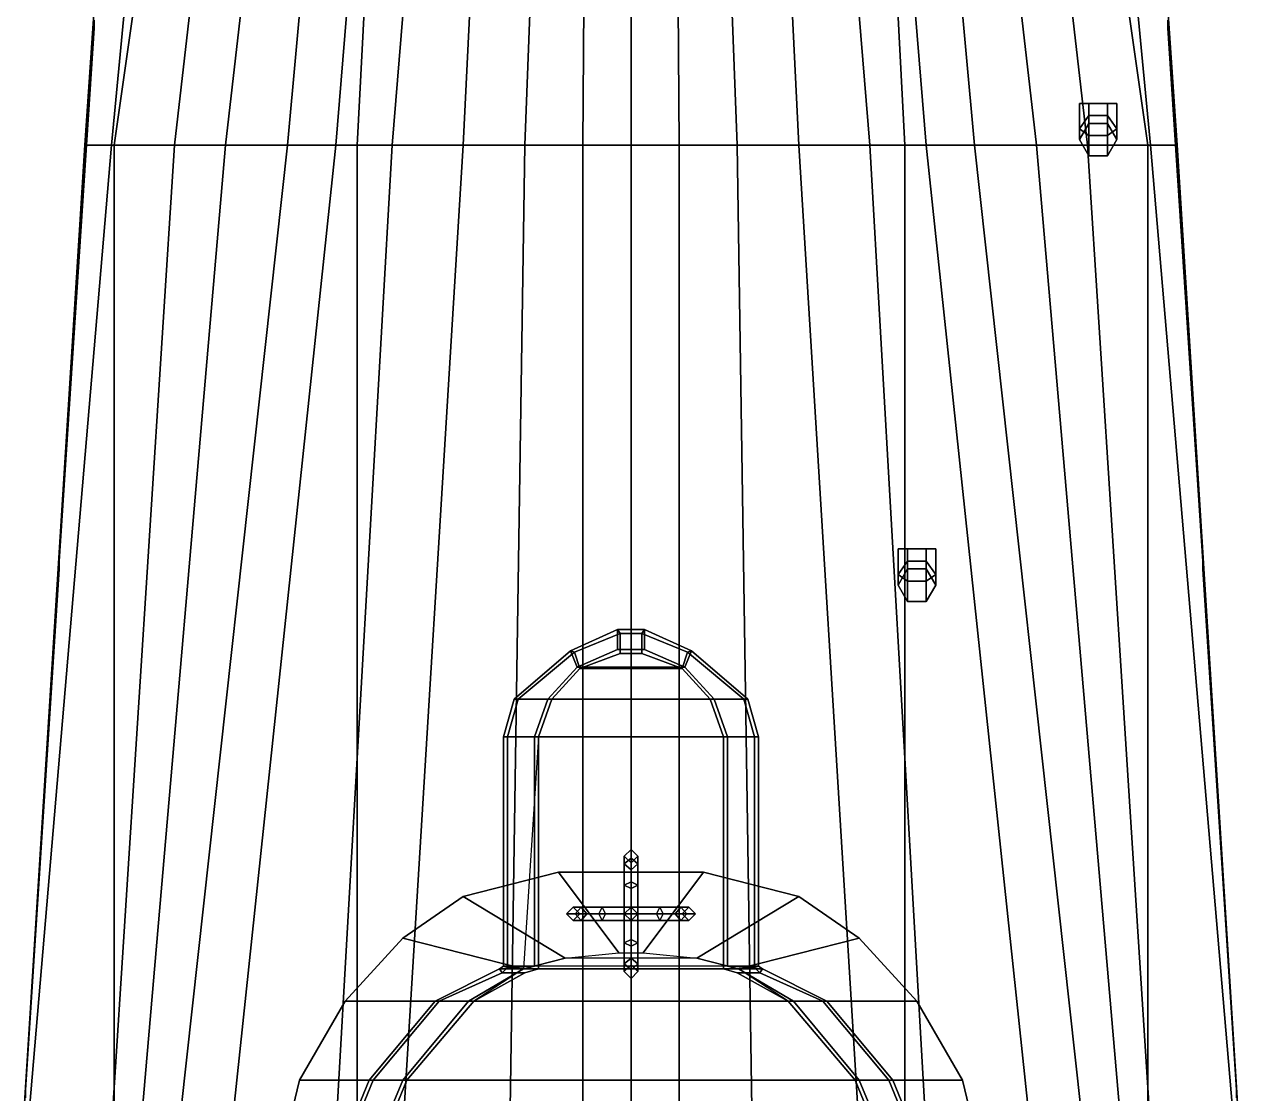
# Model space of a CAD drawing. Extents: x -4.6 to 4.6, y -46 to 43.8.
# Drawn here: x -4.52 to 4.52, y 16.12 to 24.09 of the extents above; entities that cross this region are included whole.
import ezdxf

# ---------------------------------------------------------------- set-up
doc = ezdxf.new("R2010")
doc.units = 0
doc.layers.get('0').update_dxf_attribs({"linetype": 'CONTINUOUS'})
doc.layers.add('RAILINGS', color=6, linetype='CONTINUOUS')
doc.layers.add('SUPERSTRUCTURE', color=3, linetype='CONTINUOUS')

msp = doc.modelspace()

# ---------------------------------------------------------------- linework, layer by layer
for points in [[(-3.4, 32.94, 5.28), (-2.94, 32.94, 2.98), (-3.87, 23.19, 2.91), (-4.07, 23.19, 4.97)], [(-2.46, 32.94, 5.34), (-3.4, 32.94, 5.28), (-4.07, 23.19, 4.97), (-3.85, 23.19, 5.01)], [(-2.94, 32.94, 2.98), (-2.28, 32.94, 0.5), (-3.4, 23.19, 1.04), (-3.87, 23.19, 2.91)], [(-1.53, 32.94, 5.36), (-2.46, 32.94, 5.34), (-3.85, 23.19, 5.01), (-2.04, 23.19, 5.1)], [(-2.28, 32.94, 0.5), (-1.9, 32.94, -0.6), (-3.02, 23.19, -0.14), (-3.4, 23.19, 1.04)], [(-1.9, 32.94, -0.6), (-1.67, 32.94, -1.15), (-2.56, 23.19, -1.15), (-3.02, 23.19, -0.14)], [(-1.67, 32.94, -1.15), (-1.4, 32.94, -1.7), (-2.2, 23.19, -1.7), (-2.56, 23.19, -1.15)], [(-1.4, 32.94, -1.7), (-0.98, 32.94, -2.46), (-1.78, 23.19, -2.26), (-2.2, 23.19, -1.7)], [(0, 32.94, 5.36), (-1.53, 32.94, 5.36), (-2.04, 23.19, 5.1), (0, 23.19, 5.1)], [(-0.98, 32.94, -2.46), (-0.77, 32.94, -2.76), (-1.25, 23.19, -2.76), (-1.78, 23.19, -2.26)], [(-0.77, 32.94, -2.76), (-0.42, 32.94, -3.2), (-0.79, 23.19, -3.12), (-1.25, 23.19, -2.76)], [(-0.42, 32.94, -3.2), (-0.29, 32.94, -3.4), (-0.36, 23.19, -3.38), (-0.79, 23.19, -3.12)], [(0, 23.19, -3.5), (-0.36, 23.19, -3.38), (-0.29, 32.94, -3.4), (0, 32.94, -3.5)], [(0, 32.94, -3.5), (0.29, 32.94, -3.4), (0.36, 23.19, -3.38), (0, 23.19, -3.5)], [(0, 23.19, 5.1), (2.04, 23.19, 5.1), (1.53, 32.94, 5.36), (0, 32.94, 5.36)], [(0.79, 23.19, -3.12), (0.36, 23.19, -3.38), (0.29, 32.94, -3.4), (0.42, 32.94, -3.2)], [(1.25, 23.19, -2.76), (0.79, 23.19, -3.12), (0.42, 32.94, -3.2), (0.77, 32.94, -2.76)], [(1.78, 23.19, -2.26), (1.25, 23.19, -2.76), (0.77, 32.94, -2.76), (0.98, 32.94, -2.46)], [(2.2, 23.19, -1.7), (1.78, 23.19, -2.26), (0.98, 32.94, -2.46), (1.4, 32.94, -1.7)], [(2.56, 23.19, -1.15), (2.2, 23.19, -1.7), (1.4, 32.94, -1.7), (1.67, 32.94, -1.15)], [(2.04, 23.19, 5.1), (3.85, 23.19, 5.01), (2.46, 32.94, 5.34), (1.53, 32.94, 5.36)], [(3.02, 23.19, -0.14), (2.56, 23.19, -1.15), (1.67, 32.94, -1.15), (1.9, 32.94, -0.6)], [(3.4, 23.19, 1.04), (3.02, 23.19, -0.14), (1.9, 32.94, -0.6), (2.28, 32.94, 0.5)], [(3.87, 23.19, 2.91), (3.4, 23.19, 1.04), (2.28, 32.94, 0.5), (2.94, 32.94, 2.98)], [(3.85, 23.19, 5.01), (4.07, 23.19, 4.97), (3.4, 32.94, 5.28), (2.46, 32.94, 5.34)], [(4.07, 23.19, 4.97), (3.87, 23.19, 2.91), (2.94, 32.94, 2.98), (3.4, 32.94, 5.28)], [(3.55, 23.5, 5.29), (3.41, 23.5, 5.29), (3.34, 23.5, 5.54), (3.62, 23.5, 5.54)], [(3.62, 23.5, 5.54), (3.34, 23.5, 5.54), (3.41, 23.5, 5.79), (3.55, 23.5, 5.79)], [(3.41, 23.5, 5.79), (3.34, 23.5, 5.54), (3.34, 23.31, 5.54), (3.41, 23.26, 5.78)], [(3.34, 23.5, 5.54), (3.41, 23.5, 5.29), (3.41, 23.41, 5.29), (3.34, 23.31, 5.54)], [(3.55, 23.5, 5.79), (3.41, 23.5, 5.79), (3.41, 23.26, 5.78), (3.55, 23.26, 5.78)], [(3.41, 23.5, 5.29), (3.55, 23.5, 5.29), (3.55, 23.41, 5.29), (3.41, 23.41, 5.29)], [(3.62, 23.5, 5.54), (3.55, 23.5, 5.79), (3.55, 23.26, 5.78), (3.62, 23.31, 5.54)], [(3.55, 23.5, 5.29), (3.62, 23.5, 5.54), (3.62, 23.31, 5.54), (3.55, 23.41, 5.29)], [(3.34, 23.31, 5.54), (3.41, 23.41, 5.29), (3.41, 23.3512, 5.25), (3.34, 23.23, 5.36)], [(3.41, 23.3512, 5.01), (3.34, 23.23, 5.01), (3.34, 23.23, 5.36), (3.41, 23.3512, 5.25)], [(3.41, 23.41, 5.29), (3.55, 23.41, 5.29), (3.55, 23.3512, 5.25), (3.41, 23.3512, 5.25)], [(3.55, 23.3512, 5.01), (3.41, 23.3512, 5.01), (3.41, 23.3512, 5.25), (3.55, 23.3512, 5.25)], [(3.55, 23.41, 5.29), (3.62, 23.31, 5.54), (3.62, 23.23, 5.36), (3.55, 23.3512, 5.25)], [(3.62, 23.23, 5.01), (3.55, 23.3512, 5.01), (3.55, 23.3512, 5.25), (3.62, 23.23, 5.36)], [(3.41, 23.26, 5.78), (3.34, 23.31, 5.54), (3.34, 23.23, 5.36), (3.41, 23.1088, 5.48)], [(3.55, 23.26, 5.78), (3.41, 23.26, 5.78), (3.41, 23.1088, 5.48), (3.55, 23.1088, 5.48)], [(3.62, 23.31, 5.54), (3.55, 23.26, 5.78), (3.55, 23.1088, 5.48), (3.62, 23.23, 5.36)], [(-4.07, 23.19, 4.97), (-3.87, 23.19, 2.91), (-4.48, 16.01, 2.84), (-4.52, 16.01, 4.94)], [(-3.85, 23.19, 5.01), (-4.07, 23.19, 4.97), (-4.52, 16.01, 4.94), (-3.85, 16.01, 5.01)], [(-3.87, 23.19, 2.91), (-3.4, 23.19, 1.04), (-3.86, 16.01, -0.05), (-4.48, 16.01, 2.84)], [(-3.4, 23.19, 1.04), (-3.02, 23.19, -0.14), (-3.64, 16.01, -0.6), (-3.86, 16.01, -0.05)], [(-2.04, 23.19, 5.1), (-3.85, 23.19, 5.01), (-3.85, 16.01, 5.01), (-2.04, 16.01, 5.1)], [(-3.02, 23.19, -0.14), (-2.56, 23.19, -1.15), (-3.35, 16.01, -1.15), (-3.64, 16.01, -0.6)], [(-2.56, 23.19, -1.15), (-2.2, 23.19, -1.7), (-2.96, 16.01, -1.7), (-3.35, 16.01, -1.15)], [(-2.2, 23.19, -1.7), (-1.78, 23.19, -2.26), (-2.19, 16.01, -2.46), (-2.96, 16.01, -1.7)], [(-1.78, 23.19, -2.26), (-1.25, 23.19, -2.76), (-1.69, 16.01, -2.76), (-2.19, 16.01, -2.46)], [(0, 23.19, 5.1), (-2.04, 23.19, 5.1), (-2.04, 16.01, 5.1), (0, 16.01, 5.1)], [(-1.25, 23.19, -2.76), (-0.79, 23.19, -3.12), (-0.9, 16.01, -3.2), (-1.69, 16.01, -2.76)], [(-0.79, 23.19, -3.12), (-0.36, 23.19, -3.38), (-0.36, 16.01, -3.4), (-0.9, 16.01, -3.2)], [(0, 16.01, -3.5), (-0.36, 16.01, -3.4), (-0.36, 23.19, -3.38), (0, 23.19, -3.5)], [(0, 23.19, -3.5), (0.36, 23.19, -3.38), (0.36, 16.01, -3.4), (0, 16.01, -3.5)], [(0, 16.01, 5.1), (2.04, 16.01, 5.1), (2.04, 23.19, 5.1), (0, 23.19, 5.1)], [(0.9, 16.01, -3.2), (0.36, 16.01, -3.4), (0.36, 23.19, -3.38), (0.79, 23.19, -3.12)], [(1.69, 16.01, -2.76), (0.9, 16.01, -3.2), (0.79, 23.19, -3.12), (1.25, 23.19, -2.76)], [(2.19, 16.01, -2.46), (1.69, 16.01, -2.76), (1.25, 23.19, -2.76), (1.78, 23.19, -2.26)], [(2.96, 16.01, -1.7), (2.19, 16.01, -2.46), (1.78, 23.19, -2.26), (2.2, 23.19, -1.7)], [(2.04, 16.01, 5.1), (3.85, 16.01, 5.01), (3.85, 23.19, 5.01), (2.04, 23.19, 5.1)], [(3.35, 16.01, -1.15), (2.96, 16.01, -1.7), (2.2, 23.19, -1.7), (2.56, 23.19, -1.15)], [(3.64, 16.01, -0.6), (3.35, 16.01, -1.15), (2.56, 23.19, -1.15), (3.02, 23.19, -0.14)], [(3.86, 16.01, -0.05), (3.64, 16.01, -0.6), (3.02, 23.19, -0.14), (3.4, 23.19, 1.04)], [(3.34, 23.23, 5.01), (3.41, 23.1088, 5.01), (3.41, 23.1088, 5.48), (3.34, 23.23, 5.36)], [(4.48, 16.01, 2.84), (3.86, 16.01, -0.05), (3.4, 23.19, 1.04), (3.87, 23.19, 2.91)], [(3.55, 23.1088, 5.01), (3.62, 23.23, 5.01), (3.62, 23.23, 5.36), (3.55, 23.1088, 5.48)], [(3.85, 16.01, 5.01), (4.52, 16.01, 4.94), (4.07, 23.19, 4.97), (3.85, 23.19, 5.01)], [(4.52, 16.01, 4.94), (4.48, 16.01, 2.84), (3.87, 23.19, 2.91), (4.07, 23.19, 4.97)], [(3.41, 23.1088, 5.01), (3.55, 23.1088, 5.01), (3.55, 23.1088, 5.48), (3.41, 23.1088, 5.48)], [(1.99, 20.18, 5.54), (2.06, 20.18, 5.29), (2.06, 20.09, 5.29), (1.99, 19.99, 5.54)], [(2.06, 20.18, 5.79), (1.99, 20.18, 5.54), (1.99, 19.99, 5.54), (2.06, 19.94, 5.78)], [(2.27, 20.18, 5.54), (1.99, 20.18, 5.54), (2.06, 20.18, 5.79), (2.2, 20.18, 5.79)], [(2.2, 20.18, 5.29), (2.06, 20.18, 5.29), (1.99, 20.18, 5.54), (2.27, 20.18, 5.54)], [(2.06, 20.18, 5.29), (2.2, 20.18, 5.29), (2.2, 20.09, 5.29), (2.06, 20.09, 5.29)], [(2.2, 20.18, 5.79), (2.06, 20.18, 5.79), (2.06, 19.94, 5.78), (2.2, 19.94, 5.78)], [(2.2, 20.18, 5.29), (2.27, 20.18, 5.54), (2.27, 19.99, 5.54), (2.2, 20.09, 5.29)], [(2.27, 20.18, 5.54), (2.2, 20.18, 5.79), (2.2, 19.94, 5.78), (2.27, 19.99, 5.54)], [(1.99, 19.99, 5.54), (2.06, 20.09, 5.29), (2.06, 20.0312, 5.25), (1.99, 19.91, 5.36)], [(2.06, 20.09, 5.29), (2.2, 20.09, 5.29), (2.2, 20.0312, 5.25), (2.06, 20.0312, 5.25)], [(2.2, 20.09, 5.29), (2.27, 19.99, 5.54), (2.27, 19.91, 5.36), (2.2, 20.0312, 5.25)], [(2.06, 20.0312, 5.01), (1.99, 19.91, 5.01), (1.99, 19.91, 5.36), (2.06, 20.0312, 5.25)], [(2.06, 19.94, 5.78), (1.99, 19.99, 5.54), (1.99, 19.91, 5.36), (2.06, 19.7888, 5.48)], [(2.2, 20.0312, 5.01), (2.06, 20.0312, 5.01), (2.06, 20.0312, 5.25), (2.2, 20.0312, 5.25)], [(2.27, 19.91, 5.01), (2.2, 20.0312, 5.01), (2.2, 20.0312, 5.25), (2.27, 19.91, 5.36)], [(2.27, 19.99, 5.54), (2.2, 19.94, 5.78), (2.2, 19.7888, 5.48), (2.27, 19.91, 5.36)], [(1.99, 19.91, 5.01), (2.06, 19.7888, 5.01), (2.06, 19.7888, 5.48), (1.99, 19.91, 5.36)], [(2.2, 19.94, 5.78), (2.06, 19.94, 5.78), (2.06, 19.7888, 5.48), (2.2, 19.7888, 5.48)], [(2.2, 19.7888, 5.01), (2.27, 19.91, 5.01), (2.27, 19.91, 5.36), (2.2, 19.7888, 5.48)], [(2.06, 19.7888, 5.01), (2.2, 19.7888, 5.01), (2.2, 19.7888, 5.48), (2.06, 19.7888, 5.48)], [(-0.05, 17.89, 11.46), (0, 17.94, 11.46), (0, 17.8757, 11.22), (-0.05, 17.8324, 11.245)], [(-0.05, 17.8324, 11.675), (0, 17.8757, 11.7), (0, 17.94, 11.46), (-0.05, 17.89, 11.46)], [(0, 17.94, 11.46), (0.05, 17.89, 11.46), (0.05, 17.8324, 11.245), (0, 17.8757, 11.22)], [(0, 17.8757, 11.7), (0.05, 17.8324, 11.675), (0.05, 17.89, 11.46), (0, 17.94, 11.46)], [(0, 17.84, 11.46), (-0.05, 17.89, 11.46), (-0.05, 17.8324, 11.245), (0, 17.7891, 11.27)], [(0, 17.7891, 11.65), (-0.05, 17.8324, 11.675), (-0.05, 17.89, 11.46), (0, 17.84, 11.46)], [(-0.05, 17.8324, 11.245), (0, 17.8757, 11.22), (0, 17.7, 11.0443), (-0.05, 17.675, 11.0876)], [(-0.05, 17.675, 11.8324), (0, 17.7, 11.8757), (0, 17.8757, 11.7), (-0.05, 17.8324, 11.675)], [(0, 17.7891, 11.27), (-0.05, 17.8324, 11.245), (-0.05, 17.675, 11.0876), (0, 17.65, 11.1309)], [(0, 17.65, 11.7891), (-0.05, 17.675, 11.8324), (-0.05, 17.8324, 11.675), (0, 17.7891, 11.65)], [(0.05, 17.89, 11.46), (0, 17.84, 11.46), (0, 17.7891, 11.27), (0.05, 17.8324, 11.245)], [(0.05, 17.8324, 11.675), (0, 17.7891, 11.65), (0, 17.84, 11.46), (0.05, 17.89, 11.46)], [(0, 17.8757, 11.22), (0.05, 17.8324, 11.245), (0.05, 17.675, 11.0876), (0, 17.7, 11.0443)], [(0, 17.7, 11.8757), (0.05, 17.675, 11.8324), (0.05, 17.8324, 11.675), (0, 17.8757, 11.7)], [(0.05, 17.8324, 11.245), (0, 17.7891, 11.27), (0, 17.65, 11.1309), (0.05, 17.675, 11.0876)], [(0.05, 17.675, 11.8324), (0, 17.65, 11.7891), (0, 17.7891, 11.65), (0.05, 17.8324, 11.675)], [(-0.05, 17.675, 11.0876), (0, 17.7, 11.0443), (0, 17.46, 10.98), (-0.05, 17.46, 11.03)], [(-0.05, 17.46, 11.89), (0, 17.46, 11.94), (0, 17.7, 11.8757), (-0.05, 17.675, 11.8324)], [(0, 17.65, 11.1309), (-0.05, 17.675, 11.0876), (-0.05, 17.46, 11.03), (0, 17.46, 11.08)], [(0, 17.46, 11.84), (-0.05, 17.46, 11.89), (-0.05, 17.675, 11.8324), (0, 17.65, 11.7891)], [(0, 17.7, 11.0443), (0.05, 17.675, 11.0876), (0.05, 17.46, 11.03), (0, 17.46, 10.98)], [(0, 17.46, 11.94), (0.05, 17.46, 11.89), (0.05, 17.675, 11.8324), (0, 17.7, 11.8757)], [(0.05, 17.675, 11.0876), (0, 17.65, 11.1309), (0, 17.46, 11.08), (0.05, 17.46, 11.03)], [(0.05, 17.46, 11.89), (0, 17.46, 11.84), (0, 17.65, 11.7891), (0.05, 17.675, 11.8324)], [(-0.48, 17.46, 11.46), (-0.43, 17.51, 11.46), (-0.3724, 17.51, 11.245), (-0.4157, 17.46, 11.22)], [(-0.4157, 17.46, 11.7), (-0.3724, 17.51, 11.675), (-0.43, 17.51, 11.46), (-0.48, 17.46, 11.46)], [(-0.43, 17.41, 11.46), (-0.48, 17.46, 11.46), (-0.4157, 17.46, 11.22), (-0.3724, 17.41, 11.245)], [(-0.3724, 17.41, 11.675), (-0.4157, 17.46, 11.7), (-0.48, 17.46, 11.46), (-0.43, 17.41, 11.46)], [(-0.43, 17.51, 11.46), (-0.38, 17.46, 11.46), (-0.3291, 17.46, 11.27), (-0.3724, 17.51, 11.245)], [(-0.3724, 17.51, 11.675), (-0.3291, 17.46, 11.65), (-0.38, 17.46, 11.46), (-0.43, 17.51, 11.46)], [(-0.38, 17.46, 11.46), (-0.43, 17.41, 11.46), (-0.3724, 17.41, 11.245), (-0.3291, 17.46, 11.27)], [(-0.3291, 17.46, 11.65), (-0.3724, 17.41, 11.675), (-0.43, 17.41, 11.46), (-0.38, 17.46, 11.46)], [(-0.4157, 17.46, 11.22), (-0.3724, 17.51, 11.245), (-0.215, 17.51, 11.0876), (-0.24, 17.46, 11.0443)], [(-0.24, 17.46, 11.8757), (-0.215, 17.51, 11.8324), (-0.3724, 17.51, 11.675), (-0.4157, 17.46, 11.7)], [(-0.3724, 17.41, 11.245), (-0.4157, 17.46, 11.22), (-0.24, 17.46, 11.0443), (-0.215, 17.41, 11.0876)], [(-0.215, 17.41, 11.8324), (-0.24, 17.46, 11.8757), (-0.4157, 17.46, 11.7), (-0.3724, 17.41, 11.675)], [(-0.3724, 17.51, 11.245), (-0.3291, 17.46, 11.27), (-0.19, 17.46, 11.1309), (-0.215, 17.51, 11.0876)], [(-0.215, 17.51, 11.8324), (-0.19, 17.46, 11.7891), (-0.3291, 17.46, 11.65), (-0.3724, 17.51, 11.675)], [(-0.3291, 17.46, 11.27), (-0.3724, 17.41, 11.245), (-0.215, 17.41, 11.0876), (-0.19, 17.46, 11.1309)], [(-0.19, 17.46, 11.7891), (-0.215, 17.41, 11.8324), (-0.3724, 17.41, 11.675), (-0.3291, 17.46, 11.65)], [(-0.24, 17.46, 11.0443), (-0.215, 17.51, 11.0876), (0, 17.51, 11.03), (0, 17.46, 10.98)], [(0, 17.46, 11.94), (0, 17.51, 11.89), (-0.215, 17.51, 11.8324), (-0.24, 17.46, 11.8757)], [(-0.215, 17.41, 11.0876), (-0.24, 17.46, 11.0443), (0, 17.46, 10.98), (0, 17.41, 11.03)], [(0, 17.41, 11.89), (0, 17.46, 11.94), (-0.24, 17.46, 11.8757), (-0.215, 17.41, 11.8324)], [(-0.215, 17.51, 11.0876), (-0.19, 17.46, 11.1309), (0, 17.46, 11.08), (0, 17.51, 11.03)], [(0, 17.51, 11.89), (0, 17.46, 11.84), (-0.19, 17.46, 11.7891), (-0.215, 17.51, 11.8324)], [(-0.19, 17.46, 11.1309), (-0.215, 17.41, 11.0876), (0, 17.41, 11.03), (0, 17.46, 11.08)], [(0, 17.46, 11.84), (0, 17.41, 11.89), (-0.215, 17.41, 11.8324), (-0.19, 17.46, 11.7891)], [(0, 17.51, 9.65), (-0.05, 17.46, 9.65), (-0.05, 17.46, 11.03), (0, 17.51, 11.03)], [(-0.05, 17.46, 9.65), (0, 17.41, 9.65), (0, 17.41, 11.03), (-0.05, 17.46, 11.03)], [(0, 17.46, 11.08), (-0.05, 17.46, 11.03), (-0.05, 17.245, 11.0876), (0, 17.27, 11.1309)], [(-0.05, 17.46, 11.03), (0, 17.46, 10.98), (0, 17.22, 11.0443), (-0.05, 17.245, 11.0876)], [(0, 17.27, 11.7891), (-0.05, 17.245, 11.8324), (-0.05, 17.46, 11.89), (0, 17.46, 11.84)], [(-0.05, 17.245, 11.8324), (0, 17.22, 11.8757), (0, 17.46, 11.94), (-0.05, 17.46, 11.89)], [(0, 17.51, 11.03), (0, 17.46, 11.08), (0.19, 17.46, 11.1309), (0.215, 17.51, 11.0876)], [(0, 17.46, 10.98), (0, 17.51, 11.03), (0.215, 17.51, 11.0876), (0.24, 17.46, 11.0443)], [(0.215, 17.51, 11.8324), (0.19, 17.46, 11.7891), (0, 17.46, 11.84), (0, 17.51, 11.89)], [(0.24, 17.46, 11.8757), (0.215, 17.51, 11.8324), (0, 17.51, 11.89), (0, 17.46, 11.94)], [(0.05, 17.46, 9.65), (0, 17.51, 9.65), (0, 17.51, 11.03), (0.05, 17.46, 11.03)], [(0, 17.46, 11.08), (0, 17.41, 11.03), (0.215, 17.41, 11.0876), (0.19, 17.46, 11.1309)], [(0, 17.41, 11.03), (0, 17.46, 10.98), (0.24, 17.46, 11.0443), (0.215, 17.41, 11.0876)], [(0.19, 17.46, 11.7891), (0.215, 17.41, 11.8324), (0, 17.41, 11.89), (0, 17.46, 11.84)], [(0.215, 17.41, 11.8324), (0.24, 17.46, 11.8757), (0, 17.46, 11.94), (0, 17.41, 11.89)], [(0, 17.41, 9.65), (0.05, 17.46, 9.65), (0.05, 17.46, 11.03), (0, 17.41, 11.03)], [(0.05, 17.46, 11.03), (0, 17.46, 11.08), (0, 17.27, 11.1309), (0.05, 17.245, 11.0876)], [(0, 17.46, 10.98), (0.05, 17.46, 11.03), (0.05, 17.245, 11.0876), (0, 17.22, 11.0443)], [(0.05, 17.245, 11.8324), (0, 17.27, 11.7891), (0, 17.46, 11.84), (0.05, 17.46, 11.89)], [(0, 17.22, 11.8757), (0.05, 17.245, 11.8324), (0.05, 17.46, 11.89), (0, 17.46, 11.94)], [(0.215, 17.51, 11.0876), (0.19, 17.46, 11.1309), (0.3291, 17.46, 11.27), (0.3724, 17.51, 11.245)], [(0.3724, 17.51, 11.675), (0.3291, 17.46, 11.65), (0.19, 17.46, 11.7891), (0.215, 17.51, 11.8324)], [(0.19, 17.46, 11.1309), (0.215, 17.41, 11.0876), (0.3724, 17.41, 11.245), (0.3291, 17.46, 11.27)], [(0.3291, 17.46, 11.65), (0.3724, 17.41, 11.675), (0.215, 17.41, 11.8324), (0.19, 17.46, 11.7891)], [(0.24, 17.46, 11.0443), (0.215, 17.51, 11.0876), (0.3724, 17.51, 11.245), (0.4157, 17.46, 11.22)], [(0.4157, 17.46, 11.7), (0.3724, 17.51, 11.675), (0.215, 17.51, 11.8324), (0.24, 17.46, 11.8757)], [(0.215, 17.41, 11.0876), (0.24, 17.46, 11.0443), (0.4157, 17.46, 11.22), (0.3724, 17.41, 11.245)], [(0.3724, 17.41, 11.675), (0.4157, 17.46, 11.7), (0.24, 17.46, 11.8757), (0.215, 17.41, 11.8324)], [(0.3724, 17.51, 11.245), (0.3291, 17.46, 11.27), (0.38, 17.46, 11.46), (0.43, 17.51, 11.46)], [(0.43, 17.51, 11.46), (0.38, 17.46, 11.46), (0.3291, 17.46, 11.65), (0.3724, 17.51, 11.675)], [(0.3291, 17.46, 11.27), (0.3724, 17.41, 11.245), (0.43, 17.41, 11.46), (0.38, 17.46, 11.46)], [(0.38, 17.46, 11.46), (0.43, 17.41, 11.46), (0.3724, 17.41, 11.675), (0.3291, 17.46, 11.65)], [(0.4157, 17.46, 11.22), (0.3724, 17.51, 11.245), (0.43, 17.51, 11.46), (0.48, 17.46, 11.46)], [(0.48, 17.46, 11.46), (0.43, 17.51, 11.46), (0.3724, 17.51, 11.675), (0.4157, 17.46, 11.7)], [(0.3724, 17.41, 11.245), (0.4157, 17.46, 11.22), (0.48, 17.46, 11.46), (0.43, 17.41, 11.46)], [(0.43, 17.41, 11.46), (0.48, 17.46, 11.46), (0.4157, 17.46, 11.7), (0.3724, 17.41, 11.675)], [(0, 17.27, 11.1309), (-0.05, 17.245, 11.0876), (-0.05, 17.0876, 11.245), (0, 17.1309, 11.27)], [(0, 17.1309, 11.65), (-0.05, 17.0876, 11.675), (-0.05, 17.245, 11.8324), (0, 17.27, 11.7891)], [(0.05, 17.245, 11.0876), (0, 17.27, 11.1309), (0, 17.1309, 11.27), (0.05, 17.0876, 11.245)], [(0.05, 17.0876, 11.675), (0, 17.1309, 11.65), (0, 17.27, 11.7891), (0.05, 17.245, 11.8324)], [(-0.05, 17.245, 11.0876), (0, 17.22, 11.0443), (0, 17.0443, 11.22), (-0.05, 17.0876, 11.245)], [(-0.05, 17.0876, 11.675), (0, 17.0443, 11.7), (0, 17.22, 11.8757), (-0.05, 17.245, 11.8324)], [(0, 17.22, 11.0443), (0.05, 17.245, 11.0876), (0.05, 17.0876, 11.245), (0, 17.0443, 11.22)], [(0, 17.0443, 11.7), (0.05, 17.0876, 11.675), (0.05, 17.245, 11.8324), (0, 17.22, 11.8757)], [(0, 17.1309, 11.27), (-0.05, 17.0876, 11.245), (-0.05, 17.03, 11.46), (0, 17.08, 11.46)], [(0, 17.08, 11.46), (-0.05, 17.03, 11.46), (-0.05, 17.0876, 11.675), (0, 17.1309, 11.65)], [(-0.05, 17.0876, 11.245), (0, 17.0443, 11.22), (0, 16.98, 11.46), (-0.05, 17.03, 11.46)], [(-0.05, 17.03, 11.46), (0, 16.98, 11.46), (0, 17.0443, 11.7), (-0.05, 17.0876, 11.675)], [(0.05, 17.0876, 11.245), (0, 17.1309, 11.27), (0, 17.08, 11.46), (0.05, 17.03, 11.46)], [(0.05, 17.03, 11.46), (0, 17.08, 11.46), (0, 17.1309, 11.65), (0.05, 17.0876, 11.675)], [(0, 17.0443, 11.22), (0.05, 17.0876, 11.245), (0.05, 17.03, 11.46), (0, 16.98, 11.46)], [(0, 16.98, 11.46), (0.05, 17.03, 11.46), (0.05, 17.0876, 11.675), (0, 17.0443, 11.7)]]:
    msp.add_3dface(points)
at = {"layer": 'RAILINGS'}
for points in [[(-4, 24.06, 6.05), (-4, 24.06, 6.11), (-4.26, 20.09, 6.11), (-4.26, 20.09, 6.05)], [(-4.26, 20.09, 6.05), (-4.26, 20.09, 6.11), (-4, 24.06, 6.11), (-4, 24.06, 6.05)], [(-4, 24.06, 5.64), (-4, 24.06, 5.7), (-4.26, 20.09, 5.7), (-4.26, 20.09, 5.64)], [(-4.26, 20.09, 5.64), (-4.26, 20.09, 5.7), (-4, 24.06, 5.7), (-4, 24.06, 5.64)], [(-4.26, 20.09, 5.33), (-4.26, 20.09, 5.39), (-4, 24.06, 5.39), (-4, 24.06, 5.33)], [(-4, 24.06, 5.33), (-4, 24.06, 5.39), (-4.26, 20.09, 5.39), (-4.26, 20.09, 5.33)], [(-4, 24.06, 6.11), (-4, 24.12, 6.11), (-4, 24.12, 5), (-4, 24.06, 4.99)], [(-4, 24.06, 4.99), (-4, 24.12, 5), (-4, 24.12, 6.11), (-4, 24.06, 6.11)], [(4, 24.06, 6.11), (4, 24.12, 6.11), (4, 24.12, 5), (4, 24.06, 4.99)], [(4, 24.06, 4.99), (4, 24.12, 5), (4, 24.12, 6.11), (4, 24.06, 6.11)], [(4, 24.06, 5.33), (4, 24.06, 5.39), (4.26, 20.09, 5.39), (4.26, 20.09, 5.33)], [(4.26, 20.09, 5.33), (4.26, 20.09, 5.39), (4, 24.06, 5.39), (4, 24.06, 5.33)], [(4.26, 20.09, 5.64), (4.26, 20.09, 5.7), (4, 24.06, 5.7), (4, 24.06, 5.64)], [(4, 24.06, 5.64), (4, 24.06, 5.7), (4.26, 20.09, 5.7), (4.26, 20.09, 5.64)], [(4, 24.06, 6.05), (4, 24.06, 6.11), (4.26, 20.09, 6.11), (4.26, 20.09, 6.05)], [(4.26, 20.09, 6.05), (4.26, 20.09, 6.11), (4, 24.06, 6.11), (4, 24.06, 6.05)], [(-4.26, 20.03, 6.11), (-4.26, 20.09, 6.11), (-4.26, 20.09, 4.95), (-4.26, 20.03, 4.95)], [(-4.26, 20.03, 4.95), (-4.26, 20.09, 4.95), (-4.26, 20.09, 6.11), (-4.26, 20.03, 6.11)], [(4.26, 20.03, 4.95), (4.26, 20.09, 4.95), (4.26, 20.09, 6.11), (4.26, 20.03, 6.11)], [(4.26, 20.03, 6.11), (4.26, 20.09, 6.11), (4.26, 20.09, 4.95), (4.26, 20.03, 4.95)], [(-4.51, 16.15, 6.05), (-4.51, 16.15, 6.11), (-4.26, 20.03, 6.11), (-4.26, 20.03, 6.05)], [(-4.26, 20.03, 6.05), (-4.26, 20.03, 6.11), (-4.51, 16.15, 6.11), (-4.51, 16.15, 6.05)], [(-4.26, 20.03, 5.64), (-4.26, 20.03, 5.7), (-4.51, 16.15, 5.7), (-4.51, 16.15, 5.64)], [(-4.51, 16.15, 5.64), (-4.51, 16.15, 5.7), (-4.26, 20.03, 5.7), (-4.26, 20.03, 5.64)], [(-4.51, 16.15, 5.33), (-4.51, 16.15, 5.39), (-4.26, 20.03, 5.39), (-4.26, 20.03, 5.33)], [(-4.26, 20.03, 5.33), (-4.26, 20.03, 5.39), (-4.51, 16.15, 5.39), (-4.51, 16.15, 5.33)], [(4.26, 20.03, 5.33), (4.26, 20.03, 5.39), (4.51, 16.15, 5.39), (4.51, 16.15, 5.33)], [(4.51, 16.15, 5.33), (4.51, 16.15, 5.39), (4.26, 20.03, 5.39), (4.26, 20.03, 5.33)], [(4.51, 16.15, 5.64), (4.51, 16.15, 5.7), (4.26, 20.03, 5.7), (4.26, 20.03, 5.64)], [(4.26, 20.03, 5.64), (4.26, 20.03, 5.7), (4.51, 16.15, 5.7), (4.51, 16.15, 5.64)], [(4.26, 20.03, 6.05), (4.26, 20.03, 6.11), (4.51, 16.15, 6.11), (4.51, 16.15, 6.05)], [(4.51, 16.15, 6.05), (4.51, 16.15, 6.11), (4.26, 20.03, 6.11), (4.26, 20.03, 6.05)], [(-4.51, 16.09, 4.94), (-4.51, 16.15, 4.94), (-4.51, 16.15, 6.11), (-4.51, 16.09, 6.11)], [(-4.51, 16.09, 6.11), (-4.51, 16.15, 6.11), (-4.51, 16.15, 4.94), (-4.51, 16.09, 4.94)], [(4.51, 16.09, 6.11), (4.51, 16.15, 6.11), (4.51, 16.15, 4.94), (4.51, 16.09, 4.94)], [(4.51, 16.09, 4.94), (4.51, 16.15, 4.94), (4.51, 16.15, 6.11), (4.51, 16.09, 6.11)]]:
    msp.add_3dface(points, dxfattribs=at)
at = {"layer": 'SUPERSTRUCTURE'}
for points in [[(-0.08, 19.55, 10.87), (-0.1, 19.58, 10.87), (-0.45, 19.42, 10.87), (-0.42, 19.41, 10.87)], [(-0.1, 19.58, 10.87), (-0.1, 19.43, 10.58), (-0.4, 19.3, 10.58), (-0.45, 19.42, 10.87)], [(-0.42, 19.41, 10.87), (-0.38, 19.29, 10.58), (-0.08, 19.4, 10.58), (-0.08, 19.55, 10.87)], [(0.1, 19.58, 10.87), (0.1, 19.43, 10.58), (-0.1, 19.43, 10.58), (-0.1, 19.58, 10.87)], [(0.08, 19.55, 10.87), (0.1, 19.58, 10.87), (-0.1, 19.58, 10.87), (-0.08, 19.55, 10.87)], [(-0.08, 19.55, 10.87), (-0.08, 19.4, 10.58), (0.08, 19.4, 10.58), (0.08, 19.55, 10.87)], [(0.42, 19.41, 10.87), (0.45, 19.42, 10.87), (0.1, 19.58, 10.87), (0.08, 19.55, 10.87)], [(0.38, 19.29, 10.58), (0.42, 19.41, 10.87), (0.08, 19.55, 10.87), (0.08, 19.4, 10.58)], [(0.1, 19.43, 10.58), (0.1, 19.58, 10.87), (0.45, 19.42, 10.87), (0.4, 19.3, 10.58)], [(-0.42, 19.41, 10.87), (-0.45, 19.42, 10.87), (-0.87, 19.06, 10.87), (-0.84, 19.06, 10.87)], [(-0.45, 19.42, 10.87), (-0.4, 19.3, 10.58), (-0.62, 19.06, 10.58), (-0.87, 19.06, 10.87)], [(-0.84, 19.06, 10.87), (-0.59, 19.06, 10.58), (-0.38, 19.29, 10.58), (-0.42, 19.41, 10.87)], [(-0.4, 19.3, 9.61), (-0.1, 19.43, 9.61), (0.1, 19.43, 9.61), (0.4, 19.3, 9.61)], [(-0.1, 19.43, 10.58), (-0.1, 19.43, 9.61), (-0.4, 19.3, 9.61), (-0.4, 19.3, 10.58)], [(0.08, 19.4, 9.65), (-0.08, 19.4, 9.65), (-0.38, 19.29, 9.65), (0.38, 19.29, 9.65)], [(-0.38, 19.29, 10.58), (-0.38, 19.29, 9.65), (-0.08, 19.4, 9.65), (-0.08, 19.4, 10.58)], [(0.1, 19.43, 10.58), (0.1, 19.43, 9.61), (-0.1, 19.43, 9.61), (-0.1, 19.43, 10.58)], [(-0.08, 19.4, 10.58), (-0.08, 19.4, 9.65), (0.08, 19.4, 9.65), (0.08, 19.4, 10.58)], [(0.38, 19.29, 9.65), (0.38, 19.29, 10.58), (0.08, 19.4, 10.58), (0.08, 19.4, 9.65)], [(0.1, 19.43, 9.61), (0.1, 19.43, 10.58), (0.4, 19.3, 10.58), (0.4, 19.3, 9.61)], [(0.59, 19.06, 10.58), (0.84, 19.06, 10.87), (0.42, 19.41, 10.87), (0.38, 19.29, 10.58)], [(0.4, 19.3, 10.58), (0.45, 19.42, 10.87), (0.87, 19.06, 10.87), (0.62, 19.06, 10.58)], [(0.84, 19.06, 10.87), (0.87, 19.06, 10.87), (0.45, 19.42, 10.87), (0.42, 19.41, 10.87)], [(0.62, 19.06, 9.61), (-0.62, 19.06, 9.61), (-0.4, 19.3, 9.61), (0.4, 19.3, 9.61)], [(-0.4, 19.3, 10.58), (-0.4, 19.3, 9.61), (-0.62, 19.06, 9.61), (-0.62, 19.06, 10.58)], [(-0.38, 19.29, 9.65), (-0.59, 19.06, 9.65), (0.59, 19.06, 9.65), (0.38, 19.29, 9.65)], [(-0.59, 19.06, 10.58), (-0.59, 19.06, 9.65), (-0.38, 19.29, 9.65), (-0.38, 19.29, 10.58)], [(0.59, 19.06, 9.65), (0.59, 19.06, 10.58), (0.38, 19.29, 10.58), (0.38, 19.29, 9.65)], [(0.4, 19.3, 9.61), (0.4, 19.3, 10.58), (0.62, 19.06, 10.58), (0.62, 19.06, 9.61)], [(-0.87, 19.06, 10.87), (-0.62, 19.06, 10.58), (-0.72, 18.78, 10.58), (-0.95, 18.78, 10.87)], [(-0.84, 19.06, 10.87), (-0.87, 19.06, 10.87), (-0.95, 18.78, 10.87), (-0.92, 18.78, 10.87)], [(-0.92, 18.78, 10.87), (-0.69, 18.78, 10.58), (-0.59, 19.06, 10.58), (-0.84, 19.06, 10.87)], [(-0.72, 18.78, 9.61), (-0.62, 19.06, 9.61), (0.62, 19.06, 9.61), (0.72, 18.78, 9.61)], [(-0.62, 19.06, 10.58), (-0.62, 19.06, 9.61), (-0.72, 18.78, 9.61), (-0.72, 18.78, 10.58)], [(0.59, 19.06, 9.65), (-0.59, 19.06, 9.65), (-0.69, 18.78, 9.65), (0.69, 18.78, 9.65)], [(-0.69, 18.78, 10.58), (-0.69, 18.78, 9.65), (-0.59, 19.06, 9.65), (-0.59, 19.06, 10.58)], [(0.69, 18.78, 9.65), (0.69, 18.78, 10.58), (0.59, 19.06, 10.58), (0.59, 19.06, 9.65)], [(0.69, 18.78, 10.58), (0.92, 18.78, 10.87), (0.84, 19.06, 10.87), (0.59, 19.06, 10.58)], [(0.62, 19.06, 9.61), (0.62, 19.06, 10.58), (0.72, 18.78, 10.58), (0.72, 18.78, 9.61)], [(0.62, 19.06, 10.58), (0.87, 19.06, 10.87), (0.95, 18.78, 10.87), (0.72, 18.78, 10.58)], [(0.92, 18.78, 10.87), (0.95, 18.78, 10.87), (0.87, 19.06, 10.87), (0.84, 19.06, 10.87)], [(-0.95, 18.78, 10.87), (-0.72, 18.78, 10.58), (-0.72, 17.07, 10.58), (-0.95, 17.07, 10.87)], [(-0.92, 18.78, 10.87), (-0.95, 18.78, 10.87), (-0.95, 17.07, 10.87), (-0.92, 17.06, 10.87)], [(-0.92, 17.06, 10.87), (-0.69, 17.05, 10.58), (-0.69, 18.78, 10.58), (-0.92, 18.78, 10.87)], [(0.69, 18.78, 9.65), (-0.69, 18.78, 9.65), (-0.8, 17.05, 9.65), (0.69, 17.05, 9.65)], [(-0.72, 17.07, 9.61), (-0.72, 18.78, 9.61), (0.72, 18.78, 9.61), (0.72, 17.07, 9.61)], [(-0.72, 18.78, 10.58), (-0.72, 18.78, 9.61), (-0.72, 17.07, 9.61), (-0.72, 17.07, 10.58)], [(-0.69, 17.05, 10.58), (-0.69, 17.05, 9.65), (-0.69, 18.78, 9.65), (-0.69, 18.78, 10.58)], [(0.69, 17.05, 9.65), (0.69, 17.05, 10.58), (0.69, 18.78, 10.58), (0.69, 18.78, 9.65)], [(0.69, 17.05, 10.58), (0.92, 17.06, 10.87), (0.92, 18.78, 10.87), (0.69, 18.78, 10.58)], [(0.72, 18.78, 9.61), (0.72, 18.78, 10.58), (0.72, 17.07, 10.58), (0.72, 17.07, 9.61)], [(0.72, 18.78, 10.58), (0.95, 18.78, 10.87), (0.95, 17.07, 10.87), (0.72, 17.07, 10.58)], [(0.92, 17.06, 10.87), (0.95, 17.07, 10.87), (0.95, 18.78, 10.87), (0.92, 18.78, 10.87)], [(-0.49, 17.13, 9.65), (-0.09, 17.17, 9.65), (-0.54, 17.77, 8.96), (-1.25, 17.59, 8.96)], [(-1.25, 17.59, 8.96), (-0.54, 17.77, 8.96), (-0.54, 17.77, 4.99), (-1.25, 17.59, 4.99)], [(0.54, 17.77, 8.96), (-0.54, 17.77, 8.96), (-0.09, 17.17, 9.65), (0.09, 17.17, 9.65)], [(0.54, 17.77, 4.99), (-0.54, 17.77, 4.99), (-0.54, 17.77, 8.96), (0.54, 17.77, 8.96)], [(1.25, 17.59, 8.96), (0.54, 17.77, 8.96), (0.09, 17.17, 9.65), (0.49, 17.13, 9.65)], [(1.25, 17.59, 4.99), (0.54, 17.77, 4.99), (0.54, 17.77, 8.96), (1.25, 17.59, 8.96)], [(-0.8, 17.05, 9.65), (-0.49, 17.13, 9.65), (-1.25, 17.59, 8.96), (-1.7, 17.28, 8.96)], [(-1.7, 17.28, 8.96), (-1.25, 17.59, 8.96), (-1.25, 17.59, 4.99), (-1.7, 17.28, 4.99)], [(1.7, 17.28, 8.96), (1.25, 17.59, 8.96), (0.49, 17.13, 9.65), (0.8, 17.05, 9.65)], [(1.7, 17.28, 4.99), (1.25, 17.59, 4.99), (1.25, 17.59, 8.96), (1.7, 17.28, 8.96)], [(-1.21, 16.81, 9.65), (-0.8, 17.05, 9.65), (-1.7, 17.28, 8.96), (-2.13, 16.81, 8.96)], [(-2.13, 16.81, 8.96), (-1.7, 17.28, 8.96), (-1.7, 17.28, 4.99), (-2.13, 16.81, 4.99)], [(2.13, 16.81, 8.96), (1.7, 17.28, 8.96), (0.8, 17.05, 9.65), (1.21, 16.81, 9.65)], [(2.13, 16.81, 4.99), (1.7, 17.28, 4.99), (1.7, 17.28, 8.96), (2.13, 16.81, 8.96)], [(0.49, 17.13, 9.65), (-0.49, 17.13, 9.65), (-0.8, 17.05, 9.65), (0.8, 17.05, 9.65)], [(-0.98, 17.05, 10.87), (-0.8, 17.05, 10.58), (-1.21, 16.81, 10.58), (-1.46, 16.81, 10.87)], [(-0.96, 17.02, 10.87), (-0.98, 17.05, 10.87), (-1.46, 16.81, 10.87), (-1.43, 16.81, 10.87)], [(-1.43, 16.81, 10.87), (-1.17, 16.81, 10.58), (-0.79, 17.02, 10.58), (-0.96, 17.02, 10.87)], [(-0.8, 17.05, 10.58), (-0.8, 17.05, 9.65), (-1.21, 16.81, 9.65), (-1.21, 16.81, 10.58)], [(0.8, 17.05, 9.65), (-0.8, 17.05, 9.65), (-1.17, 16.81, 9.65), (1.17, 16.81, 9.65)], [(-1.17, 16.81, 10.58), (-1.17, 16.81, 9.65), (-0.79, 17.02, 9.65), (-0.79, 17.02, 10.58)], [(-0.95, 17.07, 10.87), (-0.72, 17.07, 10.58), (-0.8, 17.05, 10.58), (-0.98, 17.05, 10.87)], [(-0.92, 17.06, 10.87), (-0.95, 17.07, 10.87), (-0.98, 17.05, 10.87), (-0.96, 17.02, 10.87)], [(-0.96, 17.02, 10.87), (-0.79, 17.02, 10.58), (-0.69, 17.05, 10.58), (-0.92, 17.06, 10.87)], [(-0.72, 17.07, 10.58), (-0.72, 17.07, 9.65), (-0.8, 17.05, 9.65), (-0.8, 17.05, 10.58)], [(-0.79, 17.02, 10.58), (-0.79, 17.02, 9.65), (-0.69, 17.05, 9.65), (-0.69, 17.05, 10.58)], [(0.79, 17.02, 10.58), (0.96, 17.02, 10.87), (0.92, 17.06, 10.87), (0.69, 17.05, 10.58)], [(0.79, 17.02, 9.65), (0.79, 17.02, 10.58), (0.69, 17.05, 10.58), (0.69, 17.05, 9.65)], [(0.72, 17.07, 9.65), (0.72, 17.07, 10.58), (0.8, 17.05, 10.58), (0.8, 17.05, 9.65)], [(0.72, 17.07, 10.58), (0.95, 17.07, 10.87), (0.98, 17.05, 10.87), (0.8, 17.05, 10.58)], [(1.17, 16.81, 9.65), (1.17, 16.81, 10.58), (0.79, 17.02, 10.58), (0.79, 17.02, 9.65)], [(1.17, 16.81, 10.58), (1.43, 16.81, 10.87), (0.96, 17.02, 10.87), (0.79, 17.02, 10.58)], [(0.8, 17.05, 9.65), (0.8, 17.05, 10.58), (1.21, 16.81, 10.58), (1.21, 16.81, 9.65)], [(0.8, 17.05, 10.58), (0.98, 17.05, 10.87), (1.46, 16.81, 10.87), (1.21, 16.81, 10.58)], [(0.96, 17.02, 10.87), (0.98, 17.05, 10.87), (0.95, 17.07, 10.87), (0.92, 17.06, 10.87)], [(1.43, 16.81, 10.87), (1.46, 16.81, 10.87), (0.98, 17.05, 10.87), (0.96, 17.02, 10.87)], [(-1.7, 16.22, 9.65), (-1.21, 16.81, 9.65), (-2.13, 16.81, 8.96), (-2.47, 16.22, 8.96)], [(-2.47, 16.22, 8.96), (-2.13, 16.81, 8.96), (-2.13, 16.81, 4.99), (-2.47, 16.22, 4.99)], [(-1.43, 16.81, 10.87), (-1.46, 16.81, 10.87), (-1.95, 16.22, 10.87), (-1.92, 16.22, 10.87)], [(-1.46, 16.81, 10.87), (-1.21, 16.81, 10.58), (-1.7, 16.22, 10.58), (-1.95, 16.22, 10.87)], [(-1.92, 16.22, 10.87), (-1.67, 16.22, 10.58), (-1.17, 16.81, 10.58), (-1.43, 16.81, 10.87)], [(-1.21, 16.81, 10.58), (-1.21, 16.81, 9.65), (-1.7, 16.22, 9.65), (-1.7, 16.22, 10.58)], [(1.17, 16.81, 9.65), (-1.17, 16.81, 9.65), (-1.67, 16.22, 9.65), (1.67, 16.22, 9.65)], [(-1.67, 16.22, 10.58), (-1.67, 16.22, 9.65), (-1.17, 16.81, 9.65), (-1.17, 16.81, 10.58)], [(1.67, 16.22, 9.65), (1.67, 16.22, 10.58), (1.17, 16.81, 10.58), (1.17, 16.81, 9.65)], [(1.67, 16.22, 10.58), (1.92, 16.22, 10.87), (1.43, 16.81, 10.87), (1.17, 16.81, 10.58)], [(2.47, 16.22, 8.96), (2.13, 16.81, 8.96), (1.21, 16.81, 9.65), (1.7, 16.22, 9.65)], [(1.21, 16.81, 9.65), (1.21, 16.81, 10.58), (1.7, 16.22, 10.58), (1.7, 16.22, 9.65)], [(1.21, 16.81, 10.58), (1.46, 16.81, 10.87), (1.95, 16.22, 10.87), (1.7, 16.22, 10.58)], [(1.92, 16.22, 10.87), (1.95, 16.22, 10.87), (1.46, 16.81, 10.87), (1.43, 16.81, 10.87)], [(2.47, 16.22, 4.99), (2.13, 16.81, 4.99), (2.13, 16.81, 8.96), (2.47, 16.22, 8.96)], [(-1.87, 15.81, 9.65), (-1.7, 16.22, 9.65), (-2.47, 16.22, 8.96), (-2.57, 15.81, 8.96)], [(-2.57, 15.81, 8.96), (-2.47, 16.22, 8.96), (-2.47, 16.22, 4.99), (-2.57, 15.81, 4.99)], [(-1.95, 16.22, 10.87), (-1.7, 16.22, 10.58), (-1.87, 15.81, 10.58), (-2.12, 15.81, 10.87)], [(-1.92, 16.22, 10.87), (-1.95, 16.22, 10.87), (-2.12, 15.81, 10.87), (-2.09, 15.81, 10.87)], [(-2.09, 15.81, 10.87), (-1.84, 15.81, 10.58), (-1.67, 16.22, 10.58), (-1.92, 16.22, 10.87)], [(-1.7, 16.22, 10.58), (-1.7, 16.22, 9.65), (-1.87, 15.81, 9.65), (-1.87, 15.81, 10.58)], [(1.67, 16.22, 9.65), (-1.67, 16.22, 9.65), (-1.84, 15.81, 9.65), (1.84, 15.81, 9.65)], [(-1.84, 15.81, 10.58), (-1.84, 15.81, 9.65), (-1.67, 16.22, 9.65), (-1.67, 16.22, 10.58)], [(1.84, 15.81, 9.65), (1.84, 15.81, 10.58), (1.67, 16.22, 10.58), (1.67, 16.22, 9.65)], [(1.84, 15.81, 10.58), (2.09, 15.81, 10.87), (1.92, 16.22, 10.87), (1.67, 16.22, 10.58)], [(2.57, 15.81, 8.96), (2.47, 16.22, 8.96), (1.7, 16.22, 9.65), (1.87, 15.81, 9.65)], [(1.7, 16.22, 9.65), (1.7, 16.22, 10.58), (1.87, 15.81, 10.58), (1.87, 15.81, 9.65)], [(1.7, 16.22, 10.58), (1.95, 16.22, 10.87), (2.12, 15.81, 10.87), (1.87, 15.81, 10.58)], [(2.09, 15.81, 10.87), (2.12, 15.81, 10.87), (1.95, 16.22, 10.87), (1.92, 16.22, 10.87)], [(2.57, 15.81, 4.99), (2.47, 16.22, 4.99), (2.47, 16.22, 8.96), (2.57, 15.81, 8.96)]]:
    msp.add_3dface(points, dxfattribs=at)

doc.saveas('drawing.dxf')
